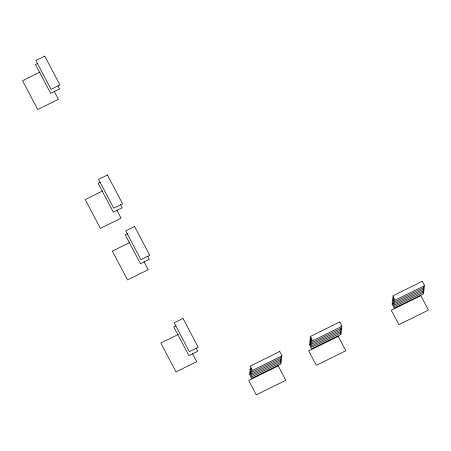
<?xml version="1.0" encoding="UTF-8"?>
<svg xmlns="http://www.w3.org/2000/svg" width="451" height="451" viewBox="0 0 451 451"><rect width="100%" height="100%" fill="white"/><g stroke="black" fill="none" stroke-linecap="round" stroke-linejoin="round"><path stroke-width="0.68" d="M37.833 63.337L35.471 64.504L50.653 93.306L59.521 88.937L57.908 85.87M40.111 72.081L22.55 80.729L37.732 109.525L58.427 99.338L54.227 91.373M100.483 182.193L98.121 183.36L113.297 212.156L122.17 207.793L120.552 204.726M102.76 190.931L85.2 199.579L100.381 228.381L121.077 218.188L116.877 210.222M127.639 233.708L125.271 234.875L140.453 263.672L149.326 259.308L147.708 256.241M129.916 242.446L112.35 251.094L127.532 279.896L148.232 269.704L144.032 261.738M176.11 325.667L173.742 326.828L188.924 355.63L197.797 351.261L196.179 348.2M178.387 334.405L160.821 343.053L176.003 371.855L196.704 361.663L192.504 353.697M311.308 337.495L310.051 338.115L312.329 342.433L341.897 327.877L340.917 326.022M393.898 296.831L392.635 297.451L394.913 301.77L424.481 287.208L423.833 285.973M251.128 368.642L249.871 369.262L252.148 373.586L281.717 359.024L280.742 357.175M311.139 339.096L309.882 339.716L312.16 344.034L341.728 329.478L341.074 328.243M393.729 298.432L392.471 299.047L394.743 303.371L424.312 288.809L423.664 287.575M310.97 340.697L309.713 341.317L311.991 345.635L341.559 331.073L340.584 329.224M393.56 300.028L392.302 300.648L394.58 304.972L424.143 290.41L423.168 288.561M250.795 371.844L249.538 372.464L251.816 376.782L281.379 362.226L280.404 360.372M310.801 342.298L309.544 342.912L311.821 347.236L341.39 332.675L340.742 331.44M250.626 373.445L249.369 374.065L251.647 378.383L281.215 363.822L280.561 362.587M310.638 343.893L309.375 344.513L311.652 348.837L341.221 334.276L340.246 332.426M393.221 303.23L391.964 303.85L394.242 308.168L423.81 293.612L422.835 291.758M423.326 290.777L423.979 292.011L394.411 306.567L392.133 302.249M281.238 356.189L281.886 357.423L252.318 371.985L250.04 367.666M280.9 359.391L281.548 360.625L251.979 375.181L249.702 370.863M44.762 56.138L35.888 60.507L51.07 89.304L59.944 84.935L44.762 56.138M107.411 174.988L98.538 179.357L113.72 208.159L122.587 203.79L107.411 174.988M134.561 226.503L125.694 230.873L140.875 259.675L149.743 255.305L134.561 226.503M183.033 318.462L174.165 322.831L189.347 351.633L198.215 347.264L183.033 318.462M279.778 351.504L250.209 366.065L252.487 370.384L282.055 355.822L279.778 351.504M339.783 321.958L310.22 336.514L312.498 340.838L342.061 326.276L339.783 321.958M422.373 281.289L392.804 295.85L395.082 300.169L424.65 285.613L422.373 281.289M278.261 365.902L248.698 380.464L256.286 394.862L285.855 380.306L278.261 365.902M338.273 336.356L308.704 350.912L316.298 365.316L345.861 350.754L338.273 336.356M420.862 295.687L391.293 310.249L398.881 324.647L428.45 310.091L420.862 295.687"/></g></svg>
